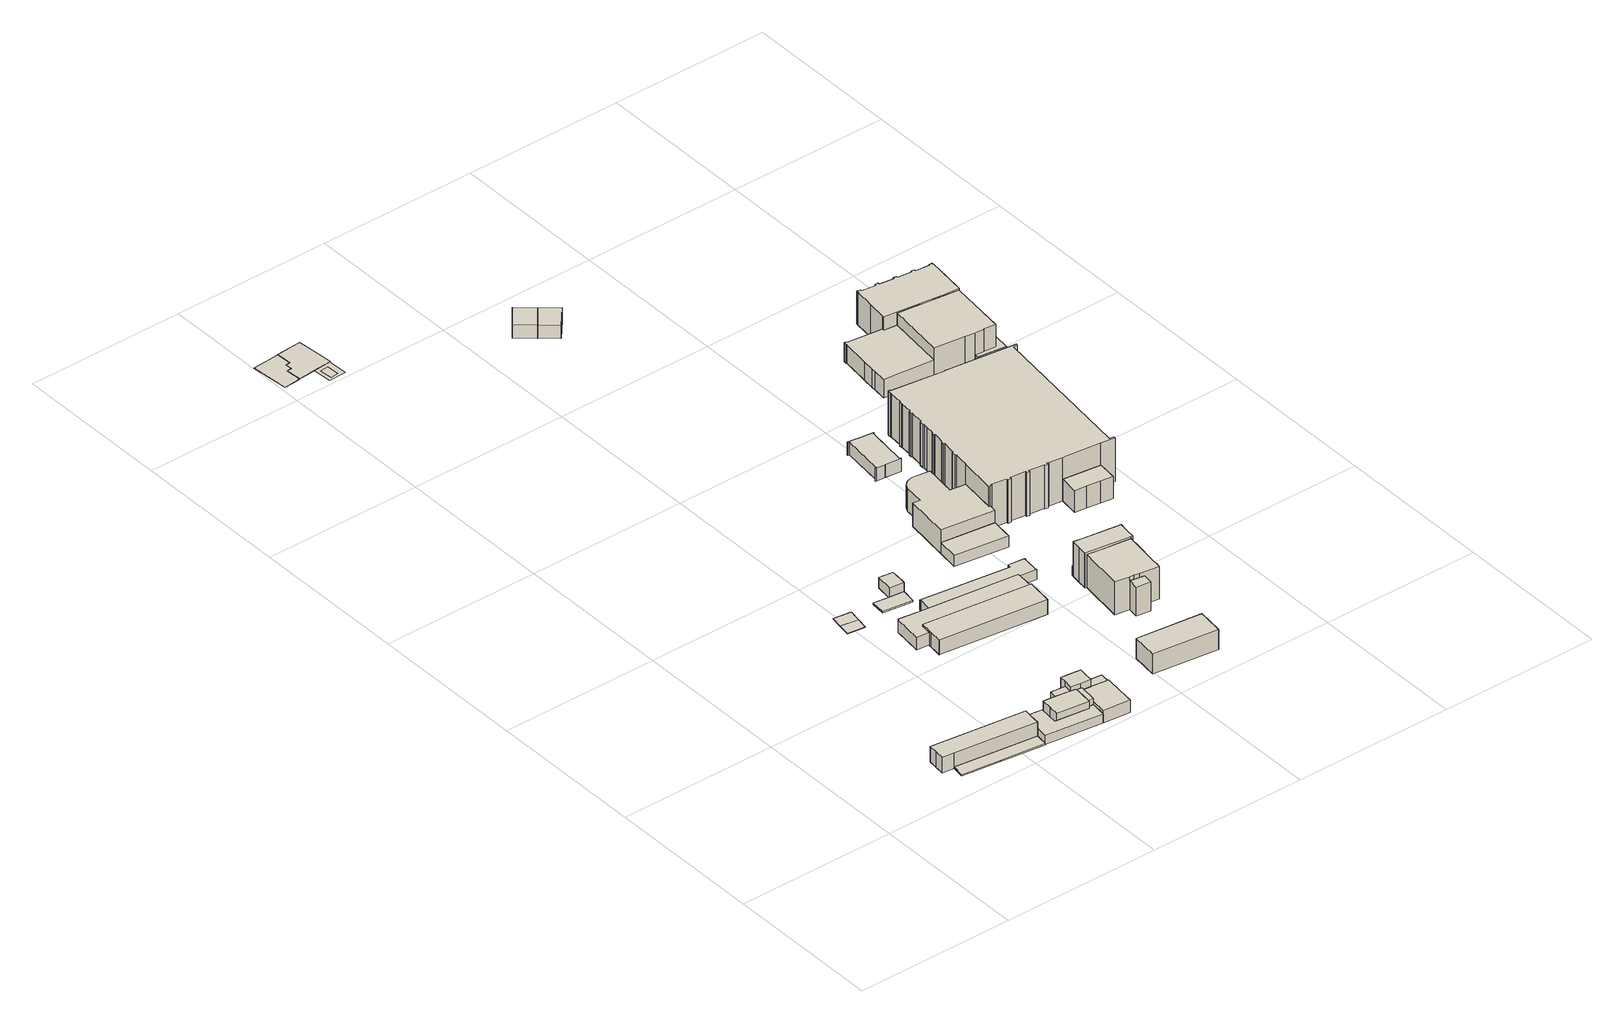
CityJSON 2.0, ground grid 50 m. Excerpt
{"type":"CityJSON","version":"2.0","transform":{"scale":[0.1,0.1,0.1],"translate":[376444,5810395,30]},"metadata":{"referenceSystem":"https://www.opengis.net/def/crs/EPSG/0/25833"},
"CityObjects":{
"building1":{"type":"Building","attributes":{"Gemeindeschluessel":"11000006","BezugspunktDach":"2200","function":"31001_2444","measuredHeight":0.478,"storeysAboveGround":1},"address":[{"country":"Germany","locality":"Berlin","thoroughfareNumber":"21 (4)","thoroughfareName":"Kronprinzessinnenweg"}],"geometry":[{"type":"Solid","lod":"1","boundaries":[[[[0,1,2,3,4]],[[5,6,7,8,9]],[[5,9,4,3]],[[6,5,3,2]],[[7,6,2,1]],[[8,7,1,0]],[[9,8,0,4]]]]}]},
"building2":{"type":"Building","attributes":{"Gemeindeschluessel":"11000006","BezugspunktDach":"2200","function":"31001_2444","measuredHeight":5.39,"storeysAboveGround":1},"address":[{"country":"Germany","locality":"Berlin","thoroughfareNumber":"21 (5)","thoroughfareName":"Kronprinzessinnenweg"}],"geometry":[{"type":"Solid","lod":"1","boundaries":[[[[10,11,12,13,14,15,16]],[[17,18,19,20,21,22,23]],[[17,23,16,15]],[[18,17,15,14]],[[19,18,14,13]],[[20,19,13,12]],[[21,20,12,11]],[[22,21,11,10]],[[23,22,10,16]]]]}]},
"building3":{"type":"Building","attributes":{"Gemeindeschluessel":"11000006","BezugspunktDach":"2200","function":"31001_2444","measuredHeight":3,"storeysAboveGround":1},"address":[{"country":"Germany","locality":"Berlin","thoroughfareNumber":"21 (6)","thoroughfareName":"Kronprinzessinnenweg"}],"geometry":[{"type":"Solid","lod":"1","boundaries":[[[[24,25,26,27,28,29,30,31,32,33,34]],[[35,36,37,38,39,40,41,42,43,44,45]],[[35,45,34,33]],[[36,35,33,32]],[[37,36,32,31]],[[38,37,31,30]],[[39,38,30,29]],[[40,39,29,28]],[[41,40,28,27]],[[42,41,27,26]],[[43,42,26,25]],[[44,43,25,24]],[[45,44,24,34]]]]}]},
"building4":{"type":"Building","attributes":{"Gemeindeschluessel":"11000006","BezugspunktDach":"2200","function":"51009_1610","measuredHeight":0.14,"storeysAboveGround":0},"address":[{"country":"Germany","locality":"Berlin"}],"geometry":[{"type":"Solid","lod":"1","boundaries":[[[[46,47,48,49]],[[50,51,52,53]],[[50,53,49,48]],[[51,50,48,47]],[[52,51,47,46]],[[53,52,46,49]]]]}]},
"building5":{"type":"Building","attributes":{"Gemeindeschluessel":"11000006","BezugspunktDach":"2200","function":"31001_2463","measuredHeight":0.218,"storeysAboveGround":1},"address":[{"country":"Germany","locality":"Berlin","thoroughfareNumber":"23 (13)","thoroughfareName":"Kronprinzessinnenweg"}],"geometry":[{"type":"Solid","lod":"1","boundaries":[[[[47,54,55,48]],[[56,57,51,50]],[[56,50,48,55]],[[57,56,55,54]],[[51,57,54,47]],[[50,51,47,48]]]]}]},
"building6":{"type":"Building","attributes":{"Gemeindeschluessel":"11000006","BezugspunktDach":"2200","function":"31001_1000","measuredHeight":4.89,"storeysAboveGround":1},"address":[{"country":"Germany","locality":"Berlin","thoroughfareNumber":"21 (12)","thoroughfareName":"Kronprinzessinnenweg"}],"geometry":[{"type":"Solid","lod":"1","boundaries":[[[[58,59,60,61]],[[62,63,64,65]],[[62,65,61,60]],[[63,62,60,59]],[[64,63,59,58]],[[65,64,58,61]]]]}]},
"building7":{"type":"Building","attributes":{"Gemeindeschluessel":"11000006","function":"31001_1000"},"address":[{"country":"Germany","locality":"Berlin","thoroughfareNumber":"21 (3)","thoroughfareName":"Kronprinzessinnenweg"}],"children":["building7-1","building7-2","building7-3","building7-4","building7-5"]},
"building7-1":{"type":"BuildingPart","attributes":{"BezugspunktDach":"2200","measuredHeight":8.42,"storeysAboveGround":2},"parents":["building7"],"geometry":[{"type":"MultiSurface","lod":"1","boundaries":[[[66,67,68,69,70,71,72,73]],[[63,74,75,76,77,78,79,64]],[[63,64,73,72]],[[74,63,72,71]],[[75,74,71,70]],[[76,75,70,69]],[[77,76,69,68]],[[80,81,82,68,67]],[[83,84,85,79,78,67,66],[78,85,86,87]],[[88,89,90,83,66,73]],[[64,79,91]],[[78,77,82,81,80]],[[86,85,78,87]],[[79,85,84,83]],[[64,91,89,88]],[[91,79,83,90]]]}]},
"building7-2":{"type":"BuildingPart","attributes":{"BezugspunktDach":"2200","measuredHeight":5.68,"storeysAboveGround":2},"parents":["building7"],"geometry":[{"type":"MultiSurface","lod":"1","boundaries":[[[92,93,94,89,88,95,96,97,98]],[[99,100,65,64,91,101,42,41,40]],[[99,40,98,97]],[[100,99,97,96]],[[65,100,96,95]],[[64,65,95,88]],[[102,90,91,89,94]],[[42,103,102,101,94,93]],[[41,42,93,92]],[[40,41,92,98]],[[91,64,104,88,89]],[[101,91,90,102]],[[101,102,103,42]]]}]},
"building7-3":{"type":"BuildingPart","attributes":{"BezugspunktDach":"2200","measuredHeight":3.72,"storeysAboveGround":2},"parents":["building7"],"geometry":[{"type":"MultiSurface","lod":"1","boundaries":[[[105,106,81,80]],[[77,107,108,78]],[[107,77,81,106]],[[108,107,106,105]],[[78,80,81,77]],[[78,108,105,80,109]]]}]},
"building7-4":{"type":"BuildingPart","attributes":{"BezugspunktDach":"2200","measuredHeight":4.72,"storeysAboveGround":2},"parents":["building7"],"geometry":[{"type":"MultiSurface","lod":"1","boundaries":[[[110,111,112,87,86,113,114,115]],[[43,116,85,78,108,117,118,44]],[[105,80,119,87,112]],[[117,108,112,111]],[[118,117,111,110]],[[44,118,110,115]],[[43,44,115,114]],[[116,43,114,113]],[[116,113,86,85]],[[85,86,87,78]],[[108,78,119,80,105]]]}]},
"building7-5":{"type":"BuildingPart","attributes":{"BezugspunktDach":"2200","measuredHeight":4.96,"storeysAboveGround":2},"parents":["building7"],"geometry":[{"type":"MultiSurface","lod":"1","boundaries":[[[120,84,90,103]],[[91,85,43,42]],[[42,43,120,103]],[[91,101,102,90]],[[102,101,42,103]],[[85,79,83,84]],[[91,90,83,79]],[[116,113,114,43]],[[86,113,116,85]]]}]},
"building8":{"type":"Building","attributes":{"Gemeindeschluessel":"11000006","BezugspunktDach":"2200","function":"31001_1000","measuredHeight":0.079,"storeysAboveGround":1},"address":[{"country":"Germany","locality":"Berlin","thoroughfareNumber":"1 (3)","thoroughfareName":"Badeweg"}],"geometry":[{"type":"Solid","lod":"1","boundaries":[[[[121,122,123,124,125,126,127,128,129,130]],[[131,132,133,134,135,136,137,138,139,140]],[[131,140,130,129]],[[132,131,129,128]],[[133,132,128,127]],[[134,133,127,126]],[[135,134,126,125]],[[136,135,125,124]],[[137,136,124,123]],[[138,137,123,122]],[[139,138,122,121]],[[140,139,121,130]]]]}]},
"building9":{"type":"Building","attributes":{"Gemeindeschluessel":"11000006","BezugspunktDach":"2200","function":"31001_2463","measuredHeight":0.42,"storeysAboveGround":1},"address":[{"country":"Germany","locality":"Berlin","thoroughfareNumber":"23 (5)","thoroughfareName":"Kronprinzessinnenweg"}],"geometry":[{"type":"Solid","lod":"1","boundaries":[[[[141,142,143,144,145]],[[146,147,148,149,150]],[[146,150,145,144]],[[147,146,144,143]],[[148,147,143,142]],[[149,148,142,141]],[[150,149,141,145]]]]}]},
"building10":{"type":"Building","attributes":{"Gemeindeschluessel":"11000006","BezugspunktDach":"2200","function":"31001_1000","measuredHeight":0.046,"storeysAboveGround":1},"address":[{"country":"Germany","locality":"Berlin","thoroughfareNumber":"1 (4)","thoroughfareName":"Badeweg"}],"geometry":[{"type":"MultiSurface","lod":"1","boundaries":[[[151,152,153,154]]]}]},
"building11":{"type":"Building","attributes":{"Gemeindeschluessel":"11000006","BezugspunktDach":"2200","function":"51009_1610","measuredHeight":0.114,"storeysAboveGround":0},"address":[{"country":"Germany","locality":"Berlin"}],"geometry":[{"type":"Solid","lod":"1","boundaries":[[[[155,156,157,158,159,160,161,162,163,164,165]],[[123,124,125,126,127,128,166,167,168,169,122]],[[123,122,165,164]],[[124,123,164,163]],[[125,124,163,162]],[[126,125,162,161]],[[127,126,161,160]],[[128,127,160,159]],[[166,128,159,158]],[[167,166,158,157]],[[168,167,157,156]],[[169,168,156,155]],[[122,169,155,165]]]]}]},
"building12":{"type":"Building","attributes":{"Gemeindeschluessel":"11000006","BezugspunktDach":"2200","function":"51009_1610","measuredHeight":0.086,"storeysAboveGround":0},"address":[{"country":"Germany","locality":"Berlin"}],"geometry":[{"type":"MultiSurface","lod":"1","boundaries":[[[170,171,156,155],[154,153,152,151]]]}]},
"building13":{"type":"Building","attributes":{"Gemeindeschluessel":"11000006","BezugspunktDach":"2200","function":"31001_2510","measuredHeight":3.55,"storeysAboveGround":1},"address":[{"country":"Germany","locality":"Berlin","thoroughfareNumber":"23 (6)","thoroughfareName":"Kronprinzessinnenweg"}],"geometry":[{"type":"Solid","lod":"1","boundaries":[[[[172,173,174,175,176]],[[177,178,179,148,147]],[[177,147,176,175]],[[178,177,175,174]],[[179,178,174,173]],[[148,179,173,172]],[[147,148,172,176]]]]}]},
"building14":{"type":"Building","attributes":{"Gemeindeschluessel":"11000006","BezugspunktDach":"2200","function":"31001_2444","measuredHeight":5.58,"storeysAboveGround":1},"address":[{"country":"Germany","locality":"Berlin","thoroughfareNumber":"21 (10)","thoroughfareName":"Kronprinzessinnenweg"}],"geometry":[{"type":"Solid","lod":"1","boundaries":[[[[180,181,182,183,184,185,186,187]],[[188,189,190,191,192,193,194,195]],[[188,195,187,186]],[[189,188,186,185]],[[190,189,185,184]],[[191,190,184,183]],[[192,191,183,182]],[[193,192,182,181]],[[194,193,181,180]],[[195,194,180,187]]]]}]},
"building15":{"type":"Building","attributes":{"Gemeindeschluessel":"11000006","BezugspunktDach":"2200","function":"31001_2444","measuredHeight":4.21,"storeysAboveGround":1},"address":[{"country":"Germany","locality":"Berlin","thoroughfareNumber":"21 (9)","thoroughfareName":"Kronprinzessinnenweg"}],"geometry":[{"type":"Solid","lod":"1","boundaries":[[[[196,197,198,199,200,201,202,203,204,205]],[[206,207,208,209,210,211,212,213,214,215]],[[206,215,205,204]],[[207,206,204,203]],[[208,207,203,202]],[[209,208,202,201]],[[210,209,201,200]],[[211,210,200,199]],[[212,211,199,198]],[[213,212,198,197]],[[214,213,197,196]],[[215,214,196,205]]]]}]},
"building16":{"type":"Building","attributes":{"Gemeindeschluessel":"11000006","BezugspunktDach":"2200","function":"31001_2463","measuredHeight":3.34,"storeysAboveGround":1},"address":[{"country":"Germany","locality":"Berlin","thoroughfareNumber":"23 (4)","thoroughfareName":"Kronprinzessinnenweg"}],"geometry":[{"type":"Solid","lod":"1","boundaries":[[[[216,217,218,219,220,221,222,223,224,225,226,227,228,229]],[[230,231,232,233,234,235,236,237,238,239,240,241,242,243]],[[230,243,229,228]],[[231,230,228,227]],[[232,231,227,226]],[[233,232,226,225]],[[234,233,225,224]],[[235,234,224,223]],[[236,235,223,222]],[[237,236,222,221]],[[238,237,221,220]],[[239,238,220,219]],[[240,239,219,218]],[[241,240,218,217]],[[242,241,217,216]],[[243,242,216,229]]]]}]},
"building17":{"type":"Building","attributes":{"Gemeindeschluessel":"11000006","BezugspunktDach":"2200","function":"31001_2120","measuredHeight":7.12,"storeysAboveGround":2},"address":[{"country":"Germany","locality":"Berlin","thoroughfareNumber":"21 (1)","thoroughfareName":"Kronprinzessinnenweg"}],"geometry":[{"type":"Solid","lod":"1","boundaries":[[[[244,245,246,247]],[[248,249,250,251]],[[248,251,247,246]],[[249,248,246,245]],[[250,249,245,244]],[[251,250,244,247]]]]}]},
"building18":{"type":"Building","attributes":{"Gemeindeschluessel":"11000006","function":"31001_2510"},"address":[{"country":"Germany","locality":"Berlin","thoroughfareNumber":"23 (12)","thoroughfareName":"Kronprinzessinnenweg"}],"children":["building18-1","building18-2"]},
"building18-1":{"type":"BuildingPart","attributes":{"BezugspunktDach":"2200","measuredHeight":7.7,"storeysAboveGround":2},"parents":["building18"],"geometry":[{"type":"Solid","lod":"1","boundaries":[[[[252,253,254,255,256,257,258,259,260,261,262,263,264,265,266,267,268,269,270,271,272,273,274,275]],[[276,277,278,279,280,281,282,283,284,285,286,287,288,289,290,291,292,293,294,295,296,297,298,299]],[[276,299,275,274]],[[277,276,274,273]],[[278,277,273,272]],[[279,278,272,271]],[[280,279,271,270]],[[281,280,270,269]],[[282,281,269,268]],[[283,282,268,267]],[[284,283,267,266]],[[285,284,266,265]],[[286,285,265,264]],[[287,286,264,263]],[[288,287,263,262]],[[289,288,262,261]],[[290,289,261,260]],[[291,290,260,259]],[[292,291,259,258]],[[293,292,258,257]],[[294,293,257,256]],[[295,294,256,255]],[[296,295,255,254]],[[297,296,254,253]],[[298,297,253,252]],[[299,300,301,298,252,275]],[[298,301,300,299]]]]}]},
"building18-2":{"type":"BuildingPart","attributes":{"BezugspunktDach":"2200","measuredHeight":3.59,"storeysAboveGround":2},"parents":["building18"],"geometry":[{"type":"MultiSurface","lod":"1","boundaries":[[[302,301,300,303]],[[299,298,304,305]],[[299,305,303,300]],[[298,299,306,299,298,301]],[[304,298,301,302]],[[305,304,302,303]],[[300,301,298,299,306]]]}]},
"building19":{"type":"Building","attributes":{"Gemeindeschluessel":"11000006","function":"31001_1010"},"address":[{"country":"Germany","locality":"Berlin","thoroughfareNumber":"21","thoroughfareName":"Kronprinzessinnenweg"}],"children":["building19-1","building19-2","building19-3","building19-4"]},
"building19-1":{"type":"BuildingPart","attributes":{"BezugspunktDach":"2200","measuredHeight":12.19,"storeysAboveGround":2},"parents":["building19"],"geometry":[{"type":"MultiSurface","lod":"1","boundaries":[[[307,308,309,310,311,312,313,314,315,316,317,318,319]],[[320,321,322,323,324,325,326,327,328,329,330,331,332]],[[320,332,319,318]],[[324,323,315,314]],[[325,324,314,313]],[[326,325,313,312]],[[327,326,312,311]],[[328,327,311,310]],[[333,334,335,329,328,310,309]],[[336,333,329,309,308]],[[337,336,330,308,307]],[[332,331,307,319]],[[321,320,318,317]],[[322,321,317,316]],[[323,322,316,315]],[[329,335,334,333]],[[330,329,333,336]],[[331,338,330,336,337]]]}]},
"building19-2":{"type":"BuildingPart","attributes":{"BezugspunktDach":"2200","measuredHeight":12.19,"storeysAboveGround":2},"parents":["building19"],"geometry":[{"type":"MultiSurface","lod":"1","boundaries":[[[339,340,341,342,343,344,345,346,347]],[[348,349,350,351,352,353,354,323,355]],[[348,355,347,346]],[[349,348,346,345]],[[350,349,345,344]],[[356,357,358,359,351,350,344,343]],[[352,351,343,342]],[[353,352,342,341]],[[354,353,341,340]],[[323,354,340,339]],[[355,320,318,317,316,315,323,339,347]],[[359,358,357,356]],[[360,321,317,318,320]],[[321,322,316,317,361]],[[323,315,316,322]]]}]},
"building19-3":{"type":"BuildingPart","attributes":{"BezugspunktDach":"2200","measuredHeight":3,"storeysAboveGround":2},"parents":["building19"],"geometry":[{"type":"MultiSurface","lod":"1","boundaries":[[[356,362,363,357]],[[364,365,359,358]],[[364,358,357,363]],[[365,364,363,362]],[[359,365,362,356]],[[359,366,356,357,358]]]}]},
"building19-4":{"type":"BuildingPart","attributes":{"BezugspunktDach":"2200","measuredHeight":9.49,"storeysAboveGround":2},"parents":["building19"],"geometry":[{"type":"MultiSurface","lod":"1","boundaries":[[[367,334,337,368]],[[331,335,369,370]],[[331,370,368,337]],[[369,335,334,367]],[[370,369,367,368]],[[335,329,333,334]],[[330,336,333,329]],[[331,371,337,336,372,330]]]}]},
"building20":{"type":"Building","attributes":{"Gemeindeschluessel":"11000006","BezugspunktDach":"2200","function":"31001_2512","measuredHeight":4.43,"storeysAboveGround":1},"address":[{"country":"Germany","locality":"Berlin","thoroughfareNumber":"23 (10)","thoroughfareName":"Kronprinzessinnenweg"}],"geometry":[{"type":"Solid","lod":"1","boundaries":[[[[373,374,375,376]],[[377,378,379,380]],[[377,380,376,375]],[[378,377,375,374]],[[379,378,374,373]],[[380,379,373,376]]]]}]},
"building21":{"type":"Building","attributes":{"Gemeindeschluessel":"11000006","BezugspunktDach":"2200","function":"31001_2523","measuredHeight":5.5,"storeysAboveGround":1},"address":[{"country":"Germany","locality":"Berlin","thoroughfareNumber":"23 (3)","thoroughfareName":"Kronprinzessinnenweg"}],"geometry":[{"type":"Solid","lod":"1","boundaries":[[[[381,382,383,384,385,386,387,388,389,390,391,392,393,394,395,396,397,398,399]],[[400,401,402,403,404,405,406,407,408,409,410,411,412,413,414,415,416,417,418]],[[400,418,399,398]],[[401,400,398,397]],[[402,401,397,396]],[[403,402,396,395]],[[404,403,395,394]],[[405,404,394,393]],[[406,405,393,392]],[[407,406,392,391]],[[408,407,391,390]],[[409,408,390,389]],[[410,409,389,388]],[[411,410,388,387]],[[412,411,387,386]],[[413,412,386,385]],[[414,413,385,384]],[[415,414,384,383]],[[416,415,383,382]],[[417,416,382,381]],[[418,417,381,399]]]]}]},
"building22":{"type":"Building","attributes":{"Gemeindeschluessel":"11000006","BezugspunktDach":"2200","function":"31001_2510","measuredHeight":4.34,"storeysAboveGround":1},"address":[{"country":"Germany","locality":"Berlin","thoroughfareNumber":"23 (9)","thoroughfareName":"Kronprinzessinnenweg"}],"geometry":[{"type":"Solid","lod":"1","boundaries":[[[[419,420,374,373]],[[421,422,423,424]],[[421,424,373,374]],[[422,421,374,420]],[[423,422,420,419]],[[424,423,419,373]]]]}]},
"building23":{"type":"Building","attributes":{"Gemeindeschluessel":"11000006","function":"31001_2511"},"address":[{"country":"Germany","locality":"Berlin","thoroughfareNumber":"23 (1)","thoroughfareName":"Kronprinzessinnenweg"}],"children":["building23-1","building23-2"]},
"building23-1":{"type":"BuildingPart","attributes":{"BezugspunktDach":"2200","measuredHeight":20.64,"storeysAboveGround":2},"parents":["building23"],"geometry":[{"type":"MultiSurface","lod":"1","boundaries":[[[425,426,427,428,429,430,431,432,433,434,435,436,437,438,439,440,441,442,443,444,445,446,447,448,449,450,451,452,453,454,455,456,457,458,459,460,461,462,463,464,465,466,467,468,469,470,471,472,473,474,475,476,477,478,479,480,481,482,483,484,485]],[[295,486,487,488,489,490,491,492,493,494,495,496,497,498,499,500,501,502,503,504,505,506,507,508,509,510,511,512,513,514,515,516,517,518,519,520,521,522,523,524,525,526,527,528,529,530,531,532,533,534,535,536,537,538,539,540,541,542,543,297,296]],[[295,296,485,484]],[[486,295,484,483]],[[487,486,483,482]],[[488,487,482,481]],[[489,488,481,480]],[[490,489,480,479]],[[491,490,479,478]],[[492,491,478,477]],[[493,492,477,476]],[[494,493,476,475]],[[495,494,475,474]],[[496,495,474,473]],[[497,496,473,472]],[[498,497,472,471]],[[499,498,471,470]],[[500,499,470,469]],[[501,500,469,468]],[[502,501,468,467]],[[503,502,467,466]],[[504,503,466,465]],[[505,504,465,464]],[[506,505,464,463]],[[507,506,463,462]],[[508,507,462,461]],[[509,508,461,460]],[[510,509,460,459]],[[511,510,459,458]],[[512,511,458,457]],[[513,512,457,456]],[[514,513,456,455]],[[515,514,455,454]],[[516,515,454,453]],[[517,516,453,452]],[[518,517,452,451]],[[519,518,451,450]],[[520,519,450,449]],[[521,520,449,448]],[[522,521,448,447]],[[523,522,447,446]],[[524,523,446,445]],[[525,524,445,444]],[[526,525,444,443]],[[527,526,443,442]],[[528,544,545,442,441]],[[529,528,441,440]],[[530,529,440,439]],[[531,530,439,438]],[[532,531,438,437]],[[533,532,437,436]],[[534,533,436,435]],[[535,534,435,434]],[[536,535,434,433]],[[537,536,433,432]],[[538,537,432,431]],[[539,538,431,430]],[[540,539,430,429]],[[541,540,429,428]],[[542,541,428,427]],[[543,542,427,426]],[[297,543,426,425]],[[296,297,425,485]],[[527,545,544,528]]]}]},
"building23-2":{"type":"BuildingPart","attributes":{"BezugspunktDach":"2200","measuredHeight":7.18,"storeysAboveGround":2},"parents":["building23"],"geometry":[{"type":"Solid","lod":"1","boundaries":[[[[546,547,548,545,544,549]],[[528,527,550,551,552,553]],[[528,553,549,544]],[[550,527,545,548]],[[551,550,548,547]],[[552,551,547,546]],[[553,552,546,549]],[[527,528,544,545]]]]}]},
"building24":{"type":"Building","attributes":{"Gemeindeschluessel":"11000006","function":"31001_2511"},"address":[{"country":"Germany","locality":"Berlin","thoroughfareNumber":"23","thoroughfareName":"Kronprinzessinnenweg"}],"children":["building24-1","building24-2"]},
"building24-1":{"type":"BuildingPart","attributes":{"BezugspunktDach":"2200","measuredHeight":12.59,"storeysAboveGround":2},"parents":["building24"],"geometry":[{"type":"MultiSurface","lod":"1","boundaries":[[[554,555,556,557,558,559,560,561,562,563,564]],[[565,566,567,568,569,570,571,572,573,574,575]],[[565,576,577,578,579,564,563]],[[566,565,563,562]],[[567,566,562,561]],[[568,567,561,560]],[[569,568,560,559]],[[570,569,559,558]],[[571,570,558,557]],[[572,571,557,556]],[[573,572,556,555]],[[574,573,555,554]],[[575,574,554,564]],[[580,577,576,565]],[[580,575,579,578,577]]]}]},
"building24-2":{"type":"BuildingPart","attributes":{"BezugspunktDach":"2200","measuredHeight":8.69,"storeysAboveGround":2},"parents":["building24"],"geometry":[{"type":"MultiSurface","lod":"1","boundaries":[[[578,577,576,581,582,583,584,585,586,587,588,589,590,591]],[[592,593,594,595,596,597,598,599,600,601,565,580,575,602]],[[592,602,591,590]],[[593,592,590,589]],[[594,593,589,588]],[[595,594,588,587]],[[596,595,587,586]],[[597,596,586,585]],[[598,597,585,584]],[[599,598,584,583]],[[600,599,583,582]],[[601,600,582,581]],[[565,601,581,576]],[[565,603,565,580]],[[580,577,580,575]],[[602,575,578,591]],[[580,565,603,576,577]],[[575,580,577,578]]]}]},
"building25":{"type":"Building","attributes":{"Gemeindeschluessel":"11000006","BezugspunktDach":"2200","function":"31001_2510","measuredHeight":3.03,"storeysAboveGround":1},"address":[{"country":"Germany","locality":"Berlin","thoroughfareNumber":"23 (2)","thoroughfareName":"Kronprinzessinnenweg"}],"geometry":[{"type":"Solid","lod":"1","boundaries":[[[[604,605,606,607,608]],[[609,610,611,612,613]],[[609,613,608,607]],[[610,609,607,606]],[[611,610,606,605]],[[612,611,605,604]],[[613,612,604,608]]]]}]},
"building26":{"type":"Building","attributes":{"Gemeindeschluessel":"11000006","BezugspunktDach":"2200","function":"31001_2510","measuredHeight":14.07,"storeysAboveGround":2},"address":[{"country":"Germany","locality":"Berlin","thoroughfareNumber":"23 (11)","thoroughfareName":"Kronprinzessinnenweg"}],"geometry":[{"type":"Solid","lod":"1","boundaries":[[[[614,615,616,617,618,619,620,621,622,623,624,625,626,627,628,629,630,631,632,633,634,635,636,637,638,639,640,641,642,643]],[[644,645,646,647,648,649,650,651,652,653,654,655,656,657,658,659,660,661,662,663,664,665,666,667,668,669,670,671,672,673]],[[644,673,643,642]],[[645,644,642,641]],[[646,645,641,640]],[[647,646,640,639]],[[648,647,639,638]],[[649,648,638,637]],[[650,649,637,636]],[[651,650,636,635]],[[652,651,635,634]],[[653,652,634,633]],[[654,653,633,632]],[[655,654,632,631]],[[656,655,631,630]],[[657,656,630,629]],[[658,657,629,628]],[[659,658,628,627]],[[660,659,627,626]],[[661,660,626,625]],[[662,661,625,624]],[[663,662,624,623]],[[664,663,623,622]],[[665,664,622,621]],[[666,665,621,620]],[[667,666,620,619]],[[668,667,619,618]],[[669,668,618,617]],[[670,669,617,616]],[[671,670,616,615]],[[672,671,615,614]],[[673,672,614,643]]]]}]},
"building27":{"type":"Building","attributes":{"Gemeindeschluessel":"11000006","BezugspunktDach":"2200","function":"51009_1610","measuredHeight":3,"storeysAboveGround":0},"address":[{"country":"Germany","locality":"Berlin"}],"geometry":[{"type":"Solid","lod":"1","boundaries":[[[[605,674,675,676,677,678,679,606]],[[573,572,571,570,569,680,611,610]],[[573,610,606,679]],[[572,573,679,678]],[[571,572,678,677]],[[570,571,677,676]],[[569,570,676,675]],[[680,569,675,674]],[[611,680,674,605]],[[610,611,605,606]]]]}]}
},
"vertices":[
[428,57,14],[568,41,14],[573,80,14],[313,112,14],[307,72,14],[313,112,10],[573,80,10],[568,41,10],[428,57,10],[307,72,10],
[313,112,60],[573,80,60],[576,110,60],[580,139,60],[283,175,60],[279,146,60],[276,116,60],[279,146,9],[283,175,9],[580,139,9],[576,110,9],[573,80,9],[313,112,9],[276,116,9],
[748,19,41],[754,67,41],[736,69,41],[735,61,41],[633,73,41],[627,74,41],[634,135,41],[580,142,41],[580,139,41],[573,80,41],[568,41,41],[573,80,11],[580,139,11],[580,142,11],[634,135,11],[627,74,11],[633,73,11],[735,61,11],[736,69,11],[754,67,11],[748,19,11],[568,41,11],
[522,745,17],[529,781,17],[474,791,17],[468,752,17],[474,791,15],[529,781,15],[522,745,15],[468,752,15],
[536,820,17],[481,828,17],[481,828,15],[536,820,15],
[727,129,60],[731,158,60],[685,163,60],[682,135,60],[685,163,11],[731,158,11],[727,129,11],[682,135,11],
[758,126,76],[790,122,76],[794,155,76],[796,172,76],[765,176,76],[733,179,76],[731,158,76],[727,129,76],[733,179,11],[765,176,11],[796,172,11],[794,155,11],[790,122,11],[758,126,11],[790,122,48],[794,155,48],[794,155,30],[758,126,61],[761,125,61],[761,125,11],[761,125,53],[790,122,53],[727,129,64],[743,127,64],[743,127,61],[743,127,11],
[735,61,64],[736,69,64],[739,94,64],[682,135,64],[641,139,64],[637,106,64],[633,73,64],[637,106,11],[641,139,11],[739,94,11],[739,94,61],[736,69,61],[727,129,35],
[845,115,48],[849,149,48],[849,149,11],[845,115,11],[790,122,25],
[833,9,53],[839,62,53],[845,115,53],[755,72,53],[754,67,53],[748,19,53],[755,72,11],[839,62,11],[833,9,11],[790,122,38],
[754,67,61],
[12,2565,4],[60,2568,4],[65,2573,4],[62,2618,4],[78,2619,4],[77,2640,4],[91,2642,4],[88,2690,4],[46,2687,4],[3,2684,4],[46,2687,3],[88,2690,3],[91,2642,3],[77,2640,3],[78,2619,3],[62,2618,3],[65,2573,3],[60,2568,3],[12,2565,3],[3,2684,3],
[694,755,20],[700,800,20],[655,805,20],[605,812,20],[600,767,20],[605,812,15],[655,805,15],[700,800,15],[694,755,15],[600,767,15],
[134,2521,5],[159,2523,5],[157,2563,5],[132,2561,5],
[119,2573,5],[175,2578,5],[178,2578,5],[168,2696,5],[88,2690,5],[91,2642,5],[77,2640,5],[78,2619,5],[62,2618,5],[65,2573,5],[60,2568,5],[168,2696,4],[178,2578,4],[175,2578,4],[119,2573,4],
[122,2512,5],[178,2515,5],
[700,800,50],[704,834,50],[706,854,50],[662,860,50],[655,805,50],[662,860,15],[706,854,15],[704,834,15],
[604,530,60],[940,490,60],[945,531,60],[950,572,60],[612,613,60],[608,580,60],[607,571,60],[602,530,60],[607,571,11],[608,580,11],[612,613,11],[950,572,11],[945,531,11],[940,490,11],[604,530,11],[602,530,11],
[608,580,54],[612,613,54],[950,572,54],[956,633,54],[681,665,54],[664,667,54],[581,678,54],[581,675,54],[579,676,54],[568,584,54],[579,676,12],[581,675,12],[581,678,12],[664,667,12],[681,665,12],[956,633,12],[950,572,12],[612,613,12],[608,580,12],[568,584,12],
[956,633,47],[1013,626,47],[1014,630,47],[1012,630,47],[1018,680,47],[1020,680,47],[1020,684,47],[968,690,47],[966,679,47],[686,716,47],[686,712,47],[687,712,47],[681,667,47],[681,665,47],[681,667,14],[687,712,14],[686,712,14],[686,716,14],[966,679,14],[968,690,14],[1020,684,14],[1020,680,14],[1018,680,14],[1012,630,14],[1014,630,14],[1013,626,14],[956,633,14],[681,665,14],
[1193,80,78],[1203,163,78],[998,187,78],[988,105,78],[998,187,12],[1203,163,12],[1193,80,12],[988,105,12],
[1054,853,94],[1057,875,94],[1052,876,94],[1067,992,94],[1065,992,94],[1065,993,94],[1058,994,94],[1058,993,94],[1018,999,94],[1031,1098,94],[976,1106,94],[970,1105,94],[965,1104,94],[960,1102,94],[955,1100,94],[951,1097,94],[947,1093,94],[943,1090,94],[941,1085,94],[938,1080,94],[936,1075,94],[929,1012,94],[905,1016,94],[886,875,94],[905,1016,17],[929,1012,17],[936,1075,17],[938,1080,17],[941,1085,17],[943,1090,17],[947,1093,17],[951,1097,17],[955,1100,17],[960,1102,17],[965,1104,17],[970,1105,17],[976,1106,17],[1031,1098,17],[1018,999,17],[1058,993,17],[1058,994,17],[1065,993,17],[1065,992,17],[1067,992,17],[1052,876,17],[1057,875,17],[1054,853,17],[886,875,17],[886,875,53],[1054,853,53],
[1045,783,53],[877,806,53],[1045,783,17],[877,806,17],[886,875,21],
[1118,363,125],[1132,361,125],[1149,358,125],[1209,350,125],[1211,363,125],[1212,376,125],[1225,467,125],[1227,481,125],[1229,493,125],[1168,501,125],[1152,503,125],[1092,512,125],[1072,369,125],[1092,512,17],[1152,503,17],[1168,501,17],[1229,493,17],[1227,481,17],[1225,467,17],[1212,376,17],[1211,363,17],[1209,350,17],[1149,358,17],[1132,361,17],[1118,363,17],[1072,369,17],[1149,358,112],[1163,356,112],[1163,356,17],[1132,361,112],[1118,363,112],[1131,361,17],
[1229,493,132],[1234,492,132],[1238,522,132],[1242,551,132],[1128,567,132],[1095,572,132],[1091,542,132],[1087,514,132],[1087,512,132],[1087,514,17],[1091,542,17],[1095,572,17],[1128,567,17],[1242,551,17],[1238,522,17],[1234,492,17],[1087,512,17],[1128,567,49],[1095,572,49],[1095,572,19],[1128,567,19],[1097,511,17],[1152,503,71],
[1129,572,49],[1095,576,49],[1095,576,19],[1129,572,19],[1128,567,48],
[1158,323,112],[1113,329,112],[1158,323,17],[1113,329,17],[1118,363,108],[1132,361,71],
[663,2301,58],[713,2361,58],[661,2405,58],[611,2345,58],[661,2405,14],[713,2361,14],[663,2301,14],[611,2345,14],
[960,1235,58],[987,1232,58],[988,1233,58],[1037,1227,58],[1038,1230,58],[1034,1231,58],[1042,1296,58],[1050,1361,58],[1053,1361,58],[1054,1364,58],[1004,1370,58],[1004,1371,58],[977,1374,58],[973,1375,58],[973,1371,58],[976,1370,58],[961,1239,58],[957,1239,58],[956,1236,58],[957,1239,16],[961,1239,16],[976,1370,16],[973,1371,16],[973,1375,16],[977,1374,16],[1004,1371,16],[1004,1370,16],[1054,1364,16],[1053,1361,16],[1050,1361,16],[1042,1296,16],[1034,1231,16],[1038,1230,16],[1037,1227,16],[988,1233,16],[987,1232,16],[960,1235,16],[956,1236,16],
[711,2260,58],[762,2320,58],[713,2361,15],[762,2320,15],[711,2260,15],[663,2301,15],
[1057,875,161],[1062,875,161],[1062,877,161],[1110,872,161],[1110,866,161],[1120,865,161],[1121,870,161],[1169,865,161],[1168,859,161],[1178,858,161],[1179,863,161],[1227,857,161],[1226,855,161],[1237,853,161],[1237,859,161],[1244,858,161],[1286,853,161],[1405,838,161],[1450,832,161],[1450,838,161],[1436,840,161],[1496,1320,161],[1509,1318,161],[1510,1324,161],[1306,1350,161],[1288,1352,161],[1288,1351,161],[1119,1373,161],[1119,1376,161],[1114,1376,161],[1113,1373,161],[1112,1373,161],[1111,1363,161],[1113,1362,161],[1108,1317,161],[1105,1318,161],[1104,1308,161],[1106,1307,161],[1102,1270,161],[1099,1270,161],[1098,1260,161],[1101,1260,161],[1095,1215,161],[1093,1215,161],[1091,1200,161],[1093,1199,161],[1091,1184,161],[1088,1156,161],[1086,1157,161],[1084,1146,161],[1087,1146,161],[1082,1108,161],[1080,1109,161],[1078,1098,161],[1081,1098,161],[1076,1055,161],[1073,1055,161],[1071,1040,161],[1074,1039,161],[1067,992,161],[1052,876,161],[1074,1039,17],[1071,1040,17],[1073,1055,17],[1076,1055,17],[1081,1098,17],[1078,1098,17],[1080,1109,17],[1082,1108,17],[1087,1146,17],[1084,1146,17],[1086,1157,17],[1088,1156,17],[1091,1184,17],[1093,1199,17],[1091,1200,17],[1093,1215,17],[1095,1215,17],[1101,1260,17],[1098,1260,17],[1099,1270,17],[1102,1270,17],[1106,1307,17],[1104,1308,17],[1105,1318,17],[1108,1317,17],[1113,1362,17],[1111,1363,17],[1112,1373,17],[1113,1373,17],[1114,1376,17],[1119,1376,17],[1119,1373,17],[1288,1351,17],[1288,1352,17],[1306,1350,17],[1510,1324,17],[1509,1318,17],[1496,1320,17],[1436,840,17],[1450,838,17],[1450,832,17],[1405,838,17],[1286,853,17],[1244,858,17],[1237,859,17],[1237,853,17],[1226,855,17],[1227,857,17],[1179,863,17],[1178,858,17],[1168,859,17],[1169,865,17],[1121,870,17],[1120,865,17],[1110,866,17],[1110,872,17],[1062,877,17],[1062,875,17],[1286,853,89],[1405,838,89],
[1316,788,89],[1360,782,89],[1398,777,89],[1278,792,89],[1398,777,17],[1360,782,17],[1316,788,17],[1278,792,17],
[1461,1480,120],[1492,1476,120],[1520,1473,120],[1520,1474,120],[1558,1470,120],[1579,1647,120],[1580,1652,120],[1542,1656,120],[1483,1664,120],[1387,1675,120],[1365,1491,120],[1387,1675,18],[1483,1664,18],[1542,1656,18],[1580,1652,18],[1579,1647,18],[1558,1470,18],[1520,1474,18],[1520,1473,18],[1492,1476,18],[1461,1480,18],[1365,1491,18],[1387,1675,80],[1376,1583,80],[1365,1491,80],[1365,1491,54],[1376,1583,18],
[1345,1680,80],[1346,1686,80],[1234,1700,80],[1234,1702,80],[1228,1703,80],[1227,1693,80],[1228,1693,80],[1217,1602,80],[1212,1565,80],[1211,1551,80],[1206,1510,80],[1211,1551,18],[1212,1565,18],[1217,1602,18],[1228,1693,18],[1227,1693,18],[1228,1703,18],[1234,1702,18],[1234,1700,18],[1346,1686,18],[1345,1680,18],[1206,1510,18],[1387,1675,61],
[1576,1415,48],[1580,1452,48],[1491,1463,48],[1489,1450,48],[1486,1426,48],[1489,1450,18],[1491,1463,18],[1580,1452,18],[1576,1415,18],[1486,1426,18],
[1387,1675,124],[1542,1656,124],[1580,1652,124],[1581,1652,124],[1589,1717,124],[1597,1781,124],[1596,1782,124],[1597,1786,124],[1587,1787,124],[1586,1783,124],[1540,1788,124],[1541,1793,124],[1531,1794,124],[1530,1790,124],[1484,1795,124],[1485,1800,124],[1475,1801,124],[1474,1796,124],[1428,1802,124],[1429,1807,124],[1419,1808,124],[1418,1803,124],[1372,1809,124],[1373,1813,124],[1362,1815,124],[1362,1810,124],[1361,1810,124],[1353,1745,124],[1346,1686,124],[1345,1680,124],[1346,1686,16],[1353,1745,16],[1361,1810,16],[1362,1810,16],[1362,1815,16],[1373,1813,16],[1372,1809,16],[1418,1803,16],[1419,1808,16],[1429,1807,16],[1428,1802,16],[1474,1796,16],[1475,1801,16],[1485,1800,16],[1484,1795,16],[1530,1790,16],[1531,1794,16],[1541,1793,16],[1540,1788,16],[1586,1783,16],[1587,1787,16],[1597,1786,16],[1596,1782,16],[1597,1781,16],[1589,1717,16],[1581,1652,16],[1580,1652,16],[1542,1656,16],[1387,1675,16],[1345,1680,16],
[1603,1644,48],[1579,1647,48],[1558,1470,48],[1520,1474,48],[1520,1473,48],[1492,1476,48],[1603,1644,18]
]}
